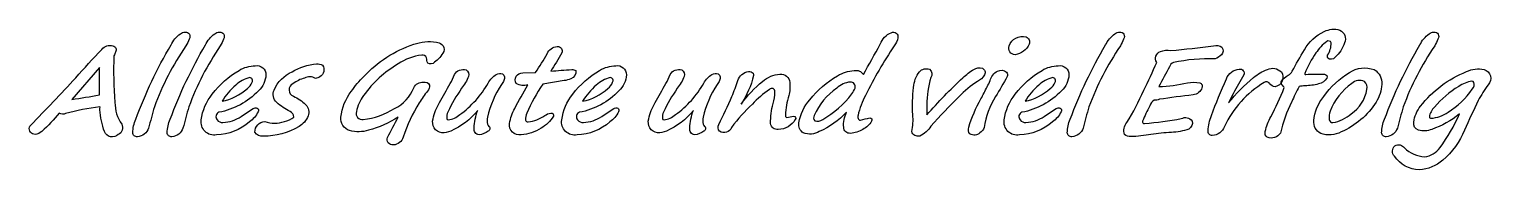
# Model space of a CAD drawing. Header units: millimetres. Extents: x 1 to 435, y -7 to 35.
import ezdxf

# ---------------------------------------------------------------- set-up
doc = ezdxf.new("R2010")
doc.units = ezdxf.units.MM
doc.layers.add('Standard', color=70, linetype='Continuous')

msp = doc.modelspace()

# ---------------------------------------------------------------- linework, layer by layer
at = {"layer": 'Standard'}
for points in [[(46.96, 33.8, -0.624433), (48.15, 31.72, -0.044537), (47.19, 29.67, 0.063331), (37.83, 11.56, 0.011163), (36.09, 5.21, -0.298716), (32.77, 2.65, -0.449665), (31.4, 3.83, -0.104029), (32.28, 7.87, -0.044234), (42.76, 29.94, -0.123823), (45.53, 33.28, -0.169077)], [(57.19, 33.8, -0.624433), (58.38, 31.72, -0.044537), (57.42, 29.67, 0.063331), (48.06, 11.56, 0.011163), (46.32, 5.21, -0.298716), (43, 2.65, -0.449665), (41.63, 3.83, -0.104029), (42.51, 7.87, -0.044234), (52.99, 29.94, -0.123823), (55.76, 33.28, -0.169077)], [(116.56, 12.72), (116.58, 12.72, 0.066863), (111.82, 2.52, -0.31608), (108.88, 0.22, -0.541132), (107.09, 2.45, -0.001485), (110.32, 8.48, -0.074307), (101.5, 4.56, -0.142249), (95.88, 4.49, -0.348126), (93.27, 8.44, -0.136686), (96.37, 16.14, -0.047559), (100.07, 20.61), (100.07, 20.59, -0.122739), (114.94, 30.15, -0.126147), (121.67, 30.81, -0.118499), (123.26, 30.12, -0.352379), (123.86, 28.01, -0.125927), (121.12, 24.8, -0.375126), (119.09, 24.57, -0.039109), (118.74, 26.1, 0.34984), (117.32, 26.96, 0.113285), (110.3, 24.32, 0.104995), (100.03, 14.9, 0.111943), (97.87, 10.11, 0.561369), (99.93, 7.8, 0.116861), (109.23, 11.07, 0.193184), (114.94, 17.2, -0.332264), (117.83, 18.84, -0.369785), (119.67, 18.02, -0.19548), (119.02, 16.23, 0.012792)], [(243.65, 9.91, -0.097426), (235.56, 4.16, -0.21659), (230.8, 3.78, -0.305283), (229.51, 6.8, -0.149882), (232.75, 13.67, -0.0871), (240.97, 20.8, -0.125834), (245.91, 22.32, -0.333235), (248.67, 21.16, 0.001305), (253.68, 30.16, -0.217485), (256.97, 33.59, -0.688678), (258.9, 32.08, -0.143646), (257.85, 29.72, 0.035028), (249.32, 14.95, 0.071745), (247.07, 9.02, 0.483367), (247.78, 7.55, -0.021496), (250.57, 8.27, -0.597209), (251.1, 7.27, -0.152657), (248.53, 4.84, -0.120404), (244.81, 3.65, -0.422416), (242.82, 5.46, -0.136172)], [(297.96, 30.16, -0.251156), (293.81, 27.03, -0.510654), (292.02, 29.67, -0.398472), (297.04, 32.35, -0.434846)], [(324.87, 33.8, -0.624433), (326.07, 31.72, -0.044537), (325.1, 29.67, 0.063331), (315.75, 11.56, 0.011163), (314.01, 5.21, -0.298716), (310.69, 2.65, -0.449665), (309.31, 3.83, -0.104029), (310.19, 7.87, -0.044234), (320.67, 29.94, -0.123823), (323.45, 33.28, -0.169077)], [(376.02, 12.98, 0.066714), (372.7, 3.75, -0.358371), (368.79, 2.48, -0.338236), (368.18, 4.21, -0.081993), (369.88, 8.58, 0.027806), (373.8, 17.25, 0.143532), (373.1, 18.13, -0.229431), (372.96, 18.98, -0.146988), (375, 20.96, 0.12864), (376.2, 22.14, -0.014222), (379.81, 28.53, -0.151329), (385.73, 33.97, -0.191021), (390.35, 34.37, -0.413076), (391.77, 30.56, -0.124254), (388.92, 26.26, -0.411916), (386.78, 26.01, -0.238414), (386.72, 26.87, 0.154417), (387.75, 30.61, 0.526502), (386.48, 30.97, 0.096875), (383.26, 27.56, 0.065302), (379.96, 21.47, 0.665589), (380.2, 21.21, -0.032525), (385.84, 21.22, -0.586193), (386.46, 20.08, -0.233344), (384.05, 18.36, -0.066743), (380.04, 17.82, 0.025658), (378.22, 17.59, 0.014583), (376.04, 13)], [(418.35, 33.8, -0.624433), (419.54, 31.72, -0.044537), (418.58, 29.67, 0.063331), (409.22, 11.56, 0.011163), (407.48, 5.21, -0.298716), (404.16, 2.65, -0.449665), (402.79, 3.83, -0.104029), (403.67, 7.87, -0.044234), (414.15, 29.94, -0.123823), (416.92, 33.28, -0.169077)], [(9.52, 9.71, -0.040123), (4.32, 4.25, -0.180564), (2.33, 3.35, -0.487855), (0.64, 5.48, -0.055666), (1, 6, 0.002617), (14.44, 20.16, -0.01698), (22.19, 28.61, -0.318949), (25.47, 29.67, -0.541971), (26.25, 27.85, -0.056939), (25.76, 26.75, 0.029961), (26.07, 12.86, 0.151883), (28.09, 6.38, -0.434094), (27.06, 3.28, -0.516967), (22.98, 4.16, -0.077967), (21.62, 10.69, -0.059691), (21.64, 11.45, 0.615532), (21.57, 11.52, 0.038038), (11.41, 9.56, -0.30911)], [(153.3, 18.31, 0.042647), (148.54, 9.64, 0.098227), (148.15, 7.62, 0.393321), (148.98, 7.06, 0.126658), (153.88, 8.94, -0.119548), (155.69, 9.7, -0.594588), (156.48, 8.73, -0.129338), (152.79, 5.21, -0.138495), (146.87, 3.26, -0.536186), (143.46, 6.61, -0.098193), (144.98, 11.02, -0.015459), (148.89, 18.05, -0.205545), (145.44, 18.45, -0.62486), (147.36, 21.61), (151.17, 21.75, 0.01756), (154.64, 27.33, -0.27662), (157.59, 29.47, -0.576412), (159.01, 27.57, -0.00767), (155.67, 22.14, -0.005858), (161.97, 22.63, -0.177248), (163.11, 22.35, -0.378101), (161.65, 19.88, -0.073117), (159.72, 19.33)], [(353.26, 25.83, 0.06122), (340.89, 24.71, 0.251575), (339.72, 23.44, 0.006517), (336.57, 17.59, 0.046025), (345.06, 18.66, -0.118428), (348.7, 18.66, -0.483889), (349.35, 17.22, -0.300258), (346.73, 15.11, 0.006491), (336.68, 13.79, -0.099674), (335.17, 13.49, 0.223635), (333.84, 11.8, 0.029458), (331.69, 7.27, 0.615606), (332.27, 6.62, 0.032256), (343.2, 8.03, -0.384785), (346.46, 7.3, -0.312993), (345.45, 4.93, -0.075109), (340.25, 3.95, 0.016653), (334.2, 3.35, -0.048576), (328.22, 2.7, -0.219914), (326.36, 3.32, -0.278287), (327.06, 6.85, 0.032551), (332.06, 16.46, 0.014218), (335.89, 24.76, -0.475206), (337.01, 28, -0.161962), (340.05, 28.26, 0.006584), (352.82, 29.67, -0.215937), (355.31, 29.28, -0.389469), (355.14, 27.06, -0.110405)], [(21.47, 15.09, 0.013094), (21.47, 23.21), (13.26, 13.72, 0.003047)], [(68.65, 10.08, -0.13796), (66.05, 7.09, -0.174435), (56.29, 3.17, -0.51374), (51.75, 7.66, -0.137455), (55.01, 15.31, -0.098962), (63.01, 22.4, -0.123998), (67.82, 23.79, -0.453555), (71, 21.08, -0.195944), (68.74, 16.28, -0.156549), (57.01, 9.92, 0.53414), (56.47, 7.67, 0.259319), (58.21, 6.92, 0.132733), (63.62, 8.64, -0.005613), (67.18, 11.03, -0.222407), (68.42, 11.19, -0.406634)], [(79.32, 8.5, 0.285954), (78.15, 10.16, -0.067293), (74.19, 12.86, -0.323028), (73.39, 16.55, -0.183847), (78.74, 21.98, -0.118116), (86.05, 24.32, -0.151993), (87.81, 23.91, -0.456026), (87.03, 20.51, -0.119826), (85.7, 19.96, 0.27521), (82.47, 20.12, 0.087083), (79.03, 18.43, 0.657322), (79.15, 14.71, -0.074811), (82.8, 12.23, -0.30924), (83.52, 8.83, -0.174647), (80.82, 5.7, -0.140671), (70.21, 2.84, -0.355712), (67.7, 3.99, -0.411056), (70.67, 7.18, 0.189972), (76.47, 7.2, 0.110239)], [(133.96, 10.47, -0.12059), (125.94, 4.32, -0.091995), (123.26, 3.77, -0.452101), (120.69, 7.95, -0.081533), (122.59, 12.8, -0.002673), (125.8, 18.47, 0.037243), (127.04, 21.17, -0.353316), (130.52, 22.51, -0.373244), (131.27, 20.61, -0.063369), (129.18, 17.06, 0.043048), (125.09, 9.98, 0.117111), (124.75, 8.09, 0.414019), (125.26, 7.64, 0.133783), (128.62, 9.22, 0.10641), (137.11, 18.62, -0.145388), (139.5, 21.2, -0.192916), (141.36, 21.34, -0.406733), (141.77, 19.42, -0.040799), (141.07, 18.22, 0.094882), (136.9, 8.51, 0.127155), (136.9, 6.35, 0.156373), (137.32, 5.74, -0.542744), (137.04, 4.29, -0.154425), (134.39, 3.25, -0.441841), (132.91, 5.2, -0.082939)], [(175.87, 10.08, -0.13796), (173.27, 7.09, -0.174435), (163.51, 3.17, -0.51374), (158.97, 7.66, -0.137455), (162.23, 15.31, -0.098962), (170.23, 22.4, -0.123998), (175.04, 23.79, -0.453555), (178.23, 21.08, -0.195944), (175.96, 16.28, -0.156549), (164.23, 9.92, 0.53414), (163.69, 7.67, 0.259319), (165.43, 6.92, 0.132733), (170.85, 8.64, -0.005613), (174.4, 11.03, -0.222407), (175.64, 11.19, -0.406634)], [(198.1, 10.47, -0.12059), (190.08, 4.32, -0.091995), (187.4, 3.77, -0.452101), (184.83, 7.95, -0.081533), (186.73, 12.8, -0.002673), (189.94, 18.47, 0.037243), (191.18, 21.17, -0.353316), (194.66, 22.51, -0.373244), (195.41, 20.61, -0.063369), (193.32, 17.06, 0.043048), (189.23, 9.98, 0.117111), (188.89, 8.09, 0.414019), (189.4, 7.64, 0.133783), (192.76, 9.22, 0.10641), (201.25, 18.62, -0.145388), (203.64, 21.2, -0.192916), (205.49, 21.34, -0.406733), (205.91, 19.42, -0.040799), (205.2, 18.22, 0.094882), (201.04, 8.51, 0.127155), (201.04, 6.35, 0.156373), (201.46, 5.74, -0.542744), (201.18, 4.29, -0.154425), (198.52, 3.25, -0.441841), (197.05, 5.2, -0.082939)], [(221.06, 6.6, -0.072028), (221.83, 12.51, 0.077203), (222.35, 16.01, 0.760533), (220.73, 16.68, 0.064586), (215.66, 12.32, 0.050325), (209.49, 5.41, -0.484997), (205.91, 4.28, -0.308106), (205.68, 6.3, 0.009709), (209.58, 14.64, 0.014276), (211.34, 19.35, -0.275188), (214.5, 22.05, -0.232582), (215.89, 21.54, -0.156581), (216.01, 20.85, -0.082452), (212.32, 12.37, -0.059786), (218.7, 19.12, -0.158721), (223.85, 21.3, -0.419212), (226.78, 18.8, -0.088725), (226.46, 14.88, 0.070708), (225.52, 9.13, 0.44055), (225.86, 8.34, 0.008766), (227.91, 8.73, -0.597866), (228.42, 7.75, -0.263247), (223.36, 4.83, -0.422866), (221.04, 6.6)], [(263.05, 4.21, 0.083366), (263.35, 9.2, -0.042678), (263.61, 17.34, -0.151263), (265.32, 21.99, -0.296638), (268.36, 22.71, -0.370209), (268.76, 20.24, 0.083396), (267.55, 12.14, 0.017262), (267.53, 9.12, -0.024536), (278.25, 20.19, -0.047769), (281.51, 22.7, -0.211432), (284.06, 23.03, -0.43522), (284.72, 21.1, -0.170765), (282.58, 19.1, 0.063015), (277.11, 14.6, 0.021012), (268.76, 5.76, -0.131165), (265.45, 2.86, -0.4244)], [(284.55, 15.71), (284.55, 15.69, 0.013246), (286.36, 19.35, -0.201601), (288.52, 22.16, -0.313325), (291.23, 21.84, -0.285445), (291.46, 20.58, -0.011693), (287.97, 14.57, 0.103364), (284.56, 5.42, -0.212656), (283.3, 3.81, -0.341519), (280.32, 3.47, -0.259721), (279.99, 5.45, -0.053326), (283.63, 13.92, 0.003651)], [(307.45, 10.08, -0.13796), (304.86, 7.09, -0.174435), (295.09, 3.17, -0.51374), (290.55, 7.66, -0.137455), (293.82, 15.31, -0.098962), (301.81, 22.4, -0.123998), (306.63, 23.79, -0.453555), (309.81, 21.08, -0.195944), (307.55, 16.28, -0.156549), (295.81, 9.92, 0.53414), (295.27, 7.67, 0.259319), (297.01, 6.92, 0.132733), (302.43, 8.64, -0.005613), (305.98, 11.03, -0.222407), (307.22, 11.19, -0.406634)], [(357.26, 12.75, -0.051117), (364.7, 20.24, -0.093603), (368.81, 22.65, -0.315823), (372.98, 21.93, -0.537939), (371.17, 17.54, -0.267577), (369.48, 18.43, 0.491847), (367.81, 18.75, 0.145165), (356.02, 5.71, -0.323227), (352.43, 3.05, -0.482067), (351.18, 4.42, -0.088347), (352.2, 8.94, -0.01961), (356.64, 19.84, -0.296902), (360.45, 22.77, -0.603329), (361.78, 21.03, 0.001383), (358.62, 15.46)], [(401.16, 12.95, -0.149183), (390.75, 4.07, -0.209899), (384.68, 3.61, -0.297561), (382.6, 7.43, -0.146931), (385.58, 14.61, -0.104372), (393.25, 21.77, -0.237515), (400.57, 22.62, -0.28992), (402.85, 18.24, -0.121429), (401.16, 12.97)], [(425.91, 9.42, -0.093164), (417.71, 4.85, -0.165529), (413.76, 4.6, -0.363442), (412.32, 6.98, -0.144185), (414.39, 11.73, -0.136678), (428.05, 22.02, -0.17446), (433.25, 22.64, -0.576408), (434.45, 18.12, 0.031713), (431.51, 13.42, 0.004389), (427.45, 4.62, -0.11794), (420.97, -4.35, -0.164241), (414.01, -7.18, -0.241425), (406.62, -3.17, -0.42684), (406.75, -0.03, -0.390615), (409.59, -0.69, 0.175354), (415.57, -3.33, 0.190632), (420.16, -0.59, 0.056212)], [(57.93, 13.19, 0.12809), (65.46, 16.98, 0.118625), (66.86, 18.85, 0.571203), (66.17, 20.23, 0.133766), (62, 17.98, 0.0846)], [(165.15, 13.19, 0.12809), (172.68, 16.98, 0.118625), (174.08, 18.85, 0.571203), (173.39, 20.23, 0.133766), (169.23, 17.98, 0.0846)], [(244.75, 18.92, 0.158981), (240.76, 17.14, 0.137899), (234.07, 8.98, 0.353726), (234.18, 7.41, 0.256745), (236.59, 7.77, 0.100547), (245.23, 15.38, 0.07129), (246.18, 17.11, 0.552948)], [(296.73, 13.19, 0.12809), (304.26, 16.98, 0.118625), (305.66, 18.85, 0.571203), (304.97, 20.23, 0.133766), (300.81, 17.98, 0.0846)], [(393.9, 18.5, 0.149119), (387.5, 10.22, 0.129944), (387.22, 7.82, 0.398725), (388.31, 6.87, 0.140638), (393.72, 9.45, 0.205749), (398.4, 16.72, 0.280608), (397.65, 19.13, 0.293456), (393.91, 18.5)], [(429.63, 19.19, 0.098932), (425.7, 17.62, 0.080902), (418.51, 11.42, 0.185339), (417, 8.5, 0.444472), (417.45, 8.15, 0.138916), (422.57, 9.98, 0.106405), (429.72, 16.83, 0.294274), (430.25, 18.82, 0.14283)]]:
    msp.add_lwpolyline(points, format="xyb", close=True, dxfattribs=at)

doc.saveas('drawing.dxf')
